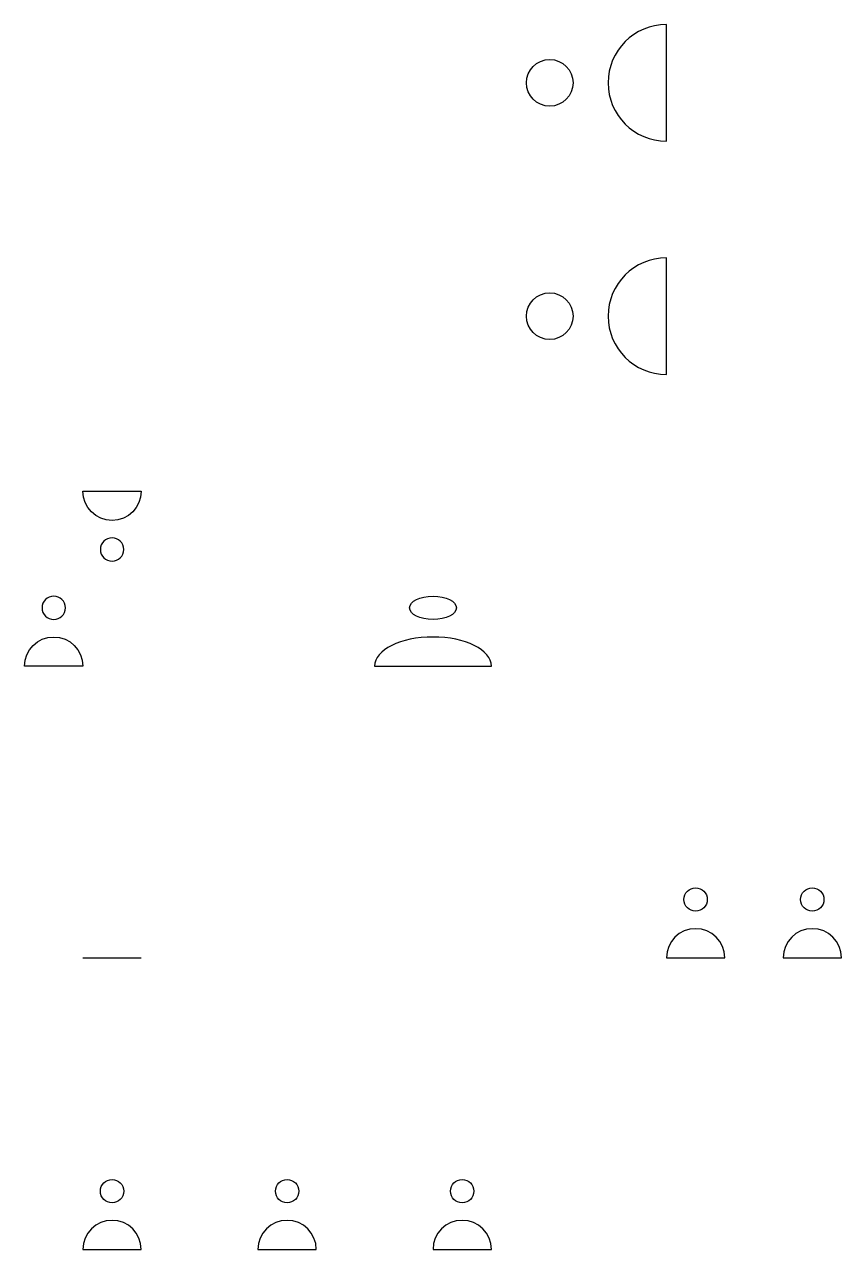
# Model space of a CAD drawing. Extents: x -10 to 130, y -50 to 160.
import ezdxf

# ---------------------------------------------------------------- set-up
doc = ezdxf.new("R2010")
doc.units = 0
doc.layers.add('FURNITURE', color=1, linetype='Continuous')

# ---------------------------------------------------------------- blocks, each defined once
blk = doc.blocks.new('CHAIR')
at = {"color": 0}
blk.add_line((0, 0), (10, 0), dxfattribs=at)
at = {"color": 5}
blk.add_circle((5, 10), 2, dxfattribs=at)
at = {"layer": 'FURNITURE'}
blk.add_arc((5, 0), 5, 0, 180, dxfattribs=at)
blk = doc.blocks.new('PAIR')
for p in [(0, 0), (20, 0)]:
    blk.add_blockref('CHAIR', p)

msp = doc.modelspace()

# ---------------------------------------------------------------- linework, layer by layer
msp.add_line((0, 0), (10, 0))

# ---------------------------------------------------------------- block references
at = {"yscale": -1}
msp.add_blockref('CHAIR', (0, 80), dxfattribs=at)
for p, xscale in [((0, 50), -1), ((50, 50), 2)]:
    msp.add_blockref('CHAIR', p, dxfattribs=dict(xscale=xscale))
msp.add_blockref('PAIR', (100, 0))
at = {"row_count": 1, "column_count": 3, "row_spacing": 0, "column_spacing": 30}
msp.add_blockref('CHAIR', (0, -50), dxfattribs=at)
at = {"layer": 'FURNITURE', "color": 3, "xscale": 2, "yscale": 2, "zscale": 2, "rotation": 90}
msp.add_blockref('PAIR', (100, 100), dxfattribs=at)

doc.saveas('drawing.dxf')
